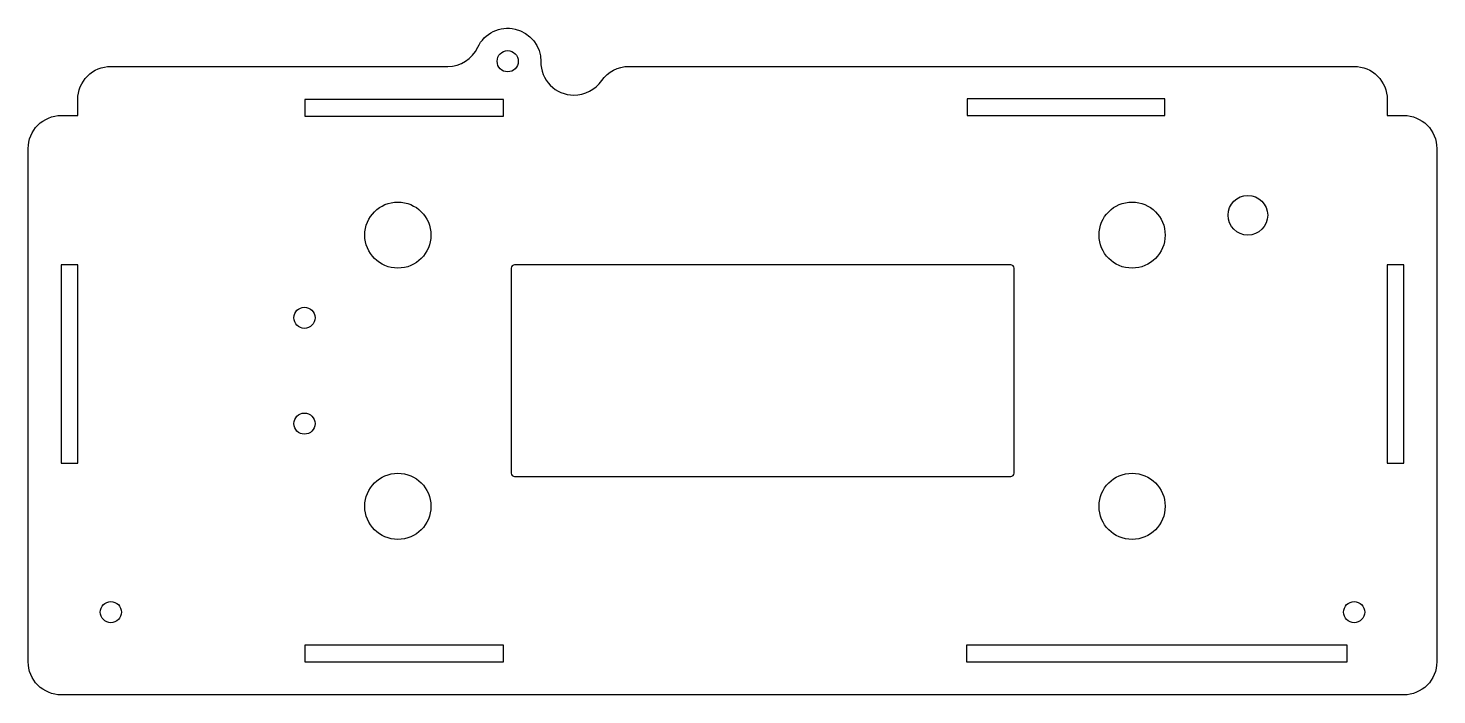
# Model space of a CAD drawing. Header units: millimetres. Extents: x -10 to 203, y -100 to 1.
import ezdxf

# ---------------------------------------------------------------- set-up
doc = ezdxf.new("R2010")
doc.units = ezdxf.units.MM
doc.layers.get('0').update_dxf_attribs({"linetype": 'CONTINUOUS'})

msp = doc.modelspace()

# ---------------------------------------------------------------- linework, layer by layer
for points in [[(76.71, -7.42, -0.245573), (80.81, -5.28), (190.46, -5.28, -0.414214), (195.46, -10.28), (195.46, -12.7), (197.96, -12.7, -0.414214), (202.96, -17.7), (202.96, -95.28, -0.414214), (197.96, -100.28), (-5, -100.28, -0.414214), (-10, -95.28), (-10, -17.7, -0.414214), (-5, -12.7), (-2.5, -12.7), (-2.5, -10.28, -0.414214), (2.5, -5.28), (53.43, -5.28, 0.291609), (57.97, -2.39, -0.807818), (67.5, -4.56, 0.416294), (72.47, -9.62, 0.246926)], [(138.54, -35.28), (63.54, -35.28, 0.414214), (63.04, -35.78), (63.04, -66.78, 0.414214), (63.54, -67.28), (138.54, -67.28, 0.414214), (139.04, -66.78), (139.04, -35.78, 0.414214)]]:
    msp.add_lwpolyline(points, format="xyb", close=True)
for points in [[(61.85, -10.28), (31.85, -10.28), (31.85, -12.78), (61.85, -12.78)], [(131.98, -10.2), (131.98, -12.7), (161.85, -12.7), (161.85, -10.2)], [(-5, -35.28), (-5, -65.28), (-2.5, -65.28), (-2.5, -35.28)], [(195.46, -35.28), (195.46, -65.28), (197.96, -65.28), (197.96, -35.28)], [(61.85, -95.28), (61.85, -92.78), (31.85, -92.78), (31.85, -95.28)], [(131.85, -95.28), (189.39, -95.28), (189.39, -92.78), (131.85, -92.78)]]:
    msp.add_lwpolyline(points, close=True)
for centre, radius in [((62.5, -4.5), 1.6), ((174.39, -27.78), 3), ((45.89, -30.78), 5), ((156.89, -30.78), 5), ((31.77, -43.28), 1.6), ((31.77, -59.28), 1.6), ((45.89, -71.78), 5), ((156.89, -71.78), 5), ((2.5, -87.78), 1.6), ((190.46, -87.78), 1.6)]:
    msp.add_circle(centre, radius)

doc.saveas('drawing.dxf')
